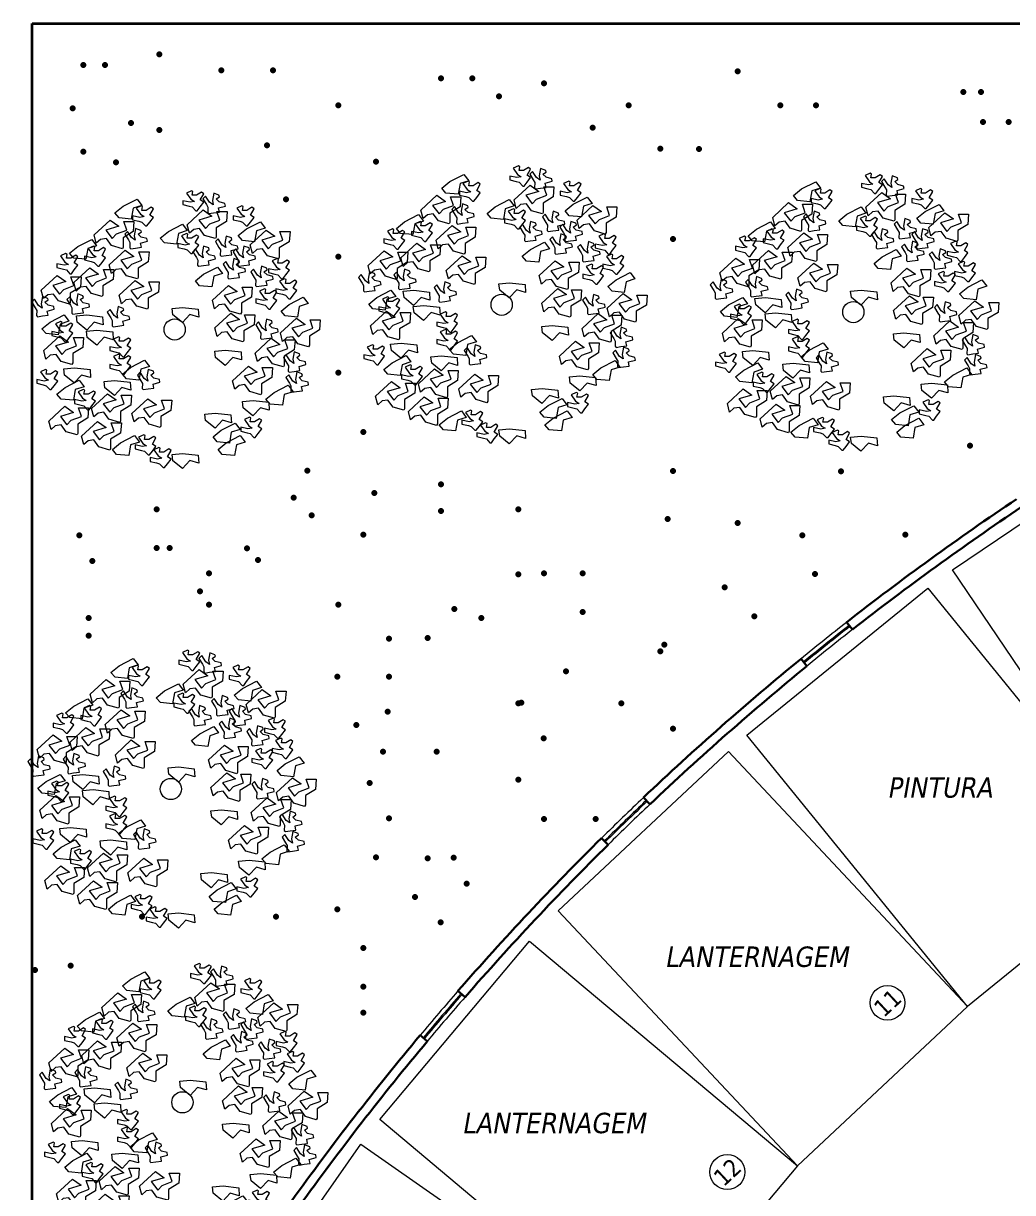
# Model space of a CAD drawing. Header units: millimetres. Extents: x 262 to 370, y -104 to 114.
# Drawn here: x 271.41 to 288.38, y -46.15 to -26.08 of the extents above; entities that cross this region are included whole.
import ezdxf
from ezdxf.enums import TextEntityAlignment as Align

# ---------------------------------------------------------------- set-up
doc = ezdxf.new("R2010")
doc.units = ezdxf.units.MM
doc.header["$LTSCALE"] = 0.1
doc.layers.get('0').update_dxf_attribs({"lineweight": 9})
for name, color, linetype, lineweight in [('detalles', 2, 'Continuous', 9), ('gruesomarco', 20, 'Continuous', 100), ('letreros y cotas', 6, 'Continuous', 13), ('mobiliario', 3, 'Continuous', 13), ('muros', 4, 'Continuous', 30), ('terreno', 8, 'Continuous', 35)]:
    doc.layers.add(name, color=color, linetype=linetype, lineweight=lineweight)
doc.styles.get("Standard").update_dxf_attribs({"font": 'tahoma.ttf', "oblique": 10, "height": 0.35})

# ---------------------------------------------------------------- blocks, each defined once
blk = doc.blocks.new('BRANCHO2', base_point=(16.83, 36.07))
for p, q in [((16.7826, 36.0972), (16.8244, 36.1012)), ((16.7857, 36.0721), (16.7826, 36.0972)), ((16.8244, 36.1012), (16.8867, 36.0942)), ((16.8867, 36.0942), (16.8887, 36.0624)), ((16.8235, 36.041), (16.7857, 36.0721)), ((16.8534, 36.0726), (16.8235, 36.041)), ((16.8887, 36.0624), (16.8534, 36.0726))]:
    blk.add_line(p, q)
blk = doc.blocks.new('BRANCHO1', base_point=(16.66, 36.12))
for p, q in [((16.573, 36.1498), (16.6363, 36.2083)), ((16.6363, 36.2083), (16.6707, 36.1837)), ((16.7024, 36.1683), (16.6909, 36.2022)), ((16.6909, 36.2022), (16.7311, 36.2022)), ((16.7311, 36.2022), (16.7283, 36.1621)), ((16.5817, 36.1159), (16.573, 36.1498)), ((16.6707, 36.1837), (16.619, 36.1683)), ((16.619, 36.1683), (16.6449, 36.1344)), ((16.6449, 36.1344), (16.6622, 36.1529)), ((16.6622, 36.1529), (16.7024, 36.1683)), ((16.7283, 36.1621), (16.688, 36.1375)), ((16.5989, 36.1313), (16.5817, 36.1159)), ((16.6219, 36.1344), (16.5989, 36.1313)), ((16.642, 36.1067), (16.6219, 36.1344)), ((16.6851, 36.0944), (16.642, 36.1067)), ((16.688, 36.1005), (16.6851, 36.0944)), ((16.688, 36.1375), (16.688, 36.1005))]:
    blk.add_line(p, q)
blk = doc.blocks.new('BRANCHO3', base_point=(16.71, 35.96))
for p, q in [((16.6899, 36.0349), (16.6698, 36.0256)), ((16.6698, 36.0256), (16.687, 36.001)), ((16.687, 36.001), (16.7014, 35.9918)), ((16.6956, 36.0318), (16.6899, 36.0349)), ((16.6927, 36.0165), (16.6956, 36.0318)), ((16.71, 36.0165), (16.6927, 36.0165)), ((16.7301, 36.0288), (16.71, 36.0165)), ((16.7243, 35.9979), (16.7387, 36.0226)), ((16.7387, 36.0226), (16.7301, 36.0288)), ((16.6554, 35.9949), (16.6554, 35.9795)), ((16.6841, 35.9887), (16.6554, 35.9949)), ((16.6554, 35.9795), (16.6812, 35.9733)), ((16.6812, 35.9733), (16.6927, 35.9702)), ((16.7014, 35.9918), (16.6841, 35.9887)), ((16.6927, 35.9702), (16.7071, 35.9548)), ((16.7071, 35.9548), (16.7128, 35.9548)), ((16.7128, 35.9548), (16.7243, 35.9702)), ((16.7387, 35.9887), (16.7243, 35.9979)), ((16.7243, 35.9702), (16.7387, 35.9887))]:
    blk.add_line(p, q)
blk = doc.blocks.new('TREEO')
at = {"xscale": 3.6, "yscale": 3.6, "zscale": 3.6}
for name, p in [('BRANCHO3', (0.346, 1.788)), ('BRANCHO3', (-0.374, 1.572)), ('BRANCHO3', (1.066, 1.572)), ('BRANCHO1', (0.526, 1.464)), ('BRANCHO1', (-0.806, 1.32)), ('BRANCHO3', (0.274, 1.176)), ('BRANCHO1', (1.426, 1.176)), ('BRANCHO3', (-1.058, 0.996)), ('BRANCHO1', (-0.59, 0.888)), ('BRANCHO3', (-1.454, 0.888)), ('BRANCHO3', (1.57, 0.816)), ('BRANCHO1', (-1.562, 0.528)), ('BRANCHO1', (-1.094, 0.636)), ('BRANCHO1', (-0.446, 0.456)), ('BRANCHO1', (0.886, 0.384)), ('BRANCHO3', (1.678, 0.528)), ('BRANCHO3', (1.39, 0.384)), ('BRANCHO2', (0.166, 0.276)), ('BRANCHO3', (-1.526, -0.084)), ('BRANCHO2', (-1.202, 0.168)), ('BRANCHO1', (0.922, -0.012)), ('BRANCHO1', (1.858, -0.084)), ('BRANCHO2', (-1.058, -0.048)), ('BRANCHO1', (-1.526, -0.336)), ('BRANCHO3', (-0.698, -0.3)), ('BRANCHO1', (1.498, -0.372)), ('BRANCHO3', (-0.698, -0.552)), ('BRANCHO2', (0.778, -0.336)), ('BRANCHO3', (-1.742, -0.768)), ('BRANCHO2', (-1.382, -0.588)), ('BRANCHO1', (1.174, -0.768)), ('BRANCHO2', (-0.806, -0.768)), ('BRANCHO3', (-1.202, -1.056)), ('BRANCHO1', (-0.842, -1.164)), ('BRANCHO1', (-0.266, -1.236)), ('BRANCHO2', (1.174, -1.056)), ('BRANCHO1', (-1.454, -1.344)), ('BRANCHO2', (0.634, -1.236)), ('BRANCHO1', (-0.986, -1.56)), ('BRANCHO3', (1.174, -1.452)), ('BRANCHO3', (-0.338, -1.704)), ('BRANCHO3', (-0.122, -1.884)), ('BRANCHO2', (0.166, -1.812))]:
    blk.add_blockref(name, p, dxfattribs=at)
at = {"yscale": 3.6, "zscale": 3.6}
for name, p, xscale, rotation in [('BRANCHO3', (0.526, 1.752), 3.6, 315.0000000000102), ('BRANCHO2', (-0.626, 1.752), 3.599999999999999, 33.69006752598449), ('BRANCHO3', (-0.59, 1.248), 3.6, 315.0000000000102), ('BRANCHO2', (0.022, 1.392), 3.599999999999999, 33.69006752598449), ('BRANCHO2', (1.138, 1.428), 3.599999999999999, 33.69006752598449), ('BRANCHO2', (-1.274, 1.176), 3.599999999999999, 33.69006752598449), ('BRANCHO3', (0.706, 1.14), 3.6, 315.0000000000102), ('BRANCHO3', (0.382, 0.996), 3.6, 315.0000000000102), ('BRANCHO3', (0.958, 0.996), 3.6, 315.0000000000102), ('BRANCHO3', (0.814, 0.816), 3.6, 315.0000000000102), ('BRANCHO3', (1.21, 0.708), 3.6, 315.0000000000102), ('BRANCHO2', (0.526, 0.78), 3.599999999999999, 33.69006752598449), ('BRANCHO3', (-1.922, 0.276), 3.6, 315.0000000000102), ('BRANCHO3', (-1.418, 0.312), 3.6, 315.0000000000102), ('BRANCHO2', (1.75, 0.348), 3.599999999999999, 33.69006752598449), ('BRANCHO3', (-0.842, 0.132), 3.6, 315.0000000000102), ('BRANCHO2', (-1.67, 0.096), 3.599999999999999, 33.69006752598449), ('BRANCHO3', (1.282, -0.048), 3.6, 315.0000000000102), ('BRANCHO3', (1.678, -0.516), 3.6, 315.0000000000102), ('BRANCHO2', (-0.518, -0.552), 3.599999999999999, 33.69006752598449), ('BRANCHO3', (-0.41, -0.768), 3.6, 315.0000000000102), ('BRANCHO3', (1.714, -0.804), 3.6, 315.0000000000102), ('BRANCHO2', (-1.454, -0.84), 3.599999999999999, 33.69006752598449), ('BRANCHO2', (1.534, -0.912), 3.599999999999999, 33.69006752598449), ('BRANCHO2', (0.778, -1.452), 3.599999999999999, 33.69006752598449), ('BRANCHO2', (-0.662, -1.632), 3.599999999999999, 33.69006752598449), ('BRANCHO2', (0.85, -1.632), 3.599999999999999, 33.69006752598449)]:
    blk.add_blockref(name, p, dxfattribs=dict(at, xscale=xscale, rotation=rotation))

msp = doc.modelspace()

# ---------------------------------------------------------------- linework, layer by layer
at = {"layer": 'detalles'}
for centre in [(279.614, -30.909), (285.65, -31.035), (274.004, -31.333), (273.937, -39.22), (274.136, -44.597)]:
    msp.add_circle(centre, 0.182, dxfattribs=at)
for radius, start, end in [(48.68, 128.0759, 129.2529), (48.52, 128.074, 129.2549), (48.68, 133.495, 134.672), (48.52, 133.4931, 134.674), (48.68, 138.912, 140.089), (48.52, 138.91, 140.0909)]:
    msp.add_arc((315.555, -74.68), radius, start, end, dxfattribs=at)
at = {"layer": 'gruesomarco'}
for p in [(273.738, -26.61), (272.438, -26.795), (272.81, -26.795), (274.803, -26.886), (275.689, -26.886), (278.575, -27.025), (279.112, -27.025), (283.664, -26.9), (280.341, -27.107), (287.535, -27.255), (287.841, -27.255), (276.814, -27.484), (279.571, -27.331), (281.792, -27.484), (284.395, -27.484), (285.008, -27.484), (272.253, -27.537), (273.252, -27.79), (281.179, -27.867), (287.874, -27.771), (288.317, -27.771), (273.738, -27.909), (272.438, -28.28), (275.589, -28.173), (282.335, -28.228), (283, -28.233), (272.995, -28.465), (277.461, -28.454), (275.911, -29.1), (282.557, -29.778), (276.814, -30.086), (276.814, -32.076), (277.24, -33.093), (287.652, -33.325), (276.278, -33.759), (282.557, -33.763), (285.437, -33.767), (278.575, -33.989), (276.048, -34.218), (277.427, -34.142), (273.695, -34.421), (278.575, -34.448), (279.898, -34.421), (276.355, -34.524), (282.464, -34.587), (283.664, -34.653), (272.366, -34.864), (277.24, -34.856), (284.772, -34.865), (286.544, -34.856), (273.695, -35.085), (273.917, -35.085), (275.246, -35.091), (272.588, -35.306), (275.436, -35.289), (274.593, -35.519), (279.898, -35.534), (280.341, -35.52), (281.006, -35.52), (284.994, -35.529), (274.44, -35.825), (283.443, -35.76), (274.593, -36.055), (276.814, -36.055), (272.526, -36.284), (278.805, -36.131), (279.265, -36.284), (281.006, -36.184), (283.95, -36.257), (272.526, -36.59), (277.683, -36.641), (278.347, -36.627), (282.335, -36.857), (282.404, -36.743), (276.797, -37.291), (277.683, -37.291), (280.72, -37.202), (277.657, -37.891), (279.898, -37.748), (279.954, -37.738), (281.671, -37.752), (277.12, -38.121), (282.557, -38.186), (280.337, -38.35), (277.58, -38.58), (278.499, -38.58), (277.35, -39.115), (279.898, -39.062), (277.683, -39.726), (280.341, -39.735), (281.227, -39.735), (277.461, -40.39), (278.347, -40.409), (278.791, -40.4), (279.012, -40.842), (278.126, -41.073), (276.797, -41.285), (273.445, -41.411), (275.742, -41.411), (278.569, -41.507), (277.24, -41.949), (271.607, -42.329), (272.219, -42.253), (277.24, -42.613), (277.24, -43.056)]:
    msp.add_point(p, dxfattribs=at)
at = {"layer": 'letreros y cotas'}
for centre in [(286.236, -42.89), (283.487, -45.795)]:
    msp.add_circle(centre, 0.3, dxfattribs=at)
at = {"layer": 'mobiliario'}
for points in [[(287.354, -35.458), (290.668, -33.219), (294.027, -38.191), (290.713, -40.43)], [(283.824, -38.296), (286.928, -35.774), (290.713, -40.43), (287.608, -42.953)], [(280.587, -41.31), (283.506, -38.574), (287.608, -42.953), (284.69, -45.688)], [(277.522, -44.895), (280.093, -41.831), (284.69, -45.688), (282.119, -48.752)], [(274.909, -48.595), (277.2, -45.316), (282.119, -48.752), (279.828, -52.031)]]:
    msp.add_lwpolyline(points, close=True, dxfattribs=at)
for radius, start, end in [(48.611, 128.0759, 129.2529), (48.589, 128.074, 129.2549), (48.611, 133.495, 134.672), (48.589, 133.4931, 134.674), (48.611, 138.912, 140.089), (48.589, 138.91, 140.0909)]:
    msp.add_arc((315.555, -74.68), radius, start, end, dxfattribs=at)
at = {"layer": 'muros', "ltscale": 0.1}
for p, q in [((285.533, -36.359), (285.633, -36.484)), ((284.753, -36.984), (284.852, -37.109)), ((282.049, -39.365), (282.16, -39.48)), ((281.33, -40.061), (281.441, -40.176)), ((278.864, -42.686), (278.986, -42.79)), ((278.215, -43.447), (278.337, -43.55))]:
    msp.add_line(p, q, dxfattribs=at)
at = {"layer": 'muros'}
for radius, start, end in [(48.68, 123.8354, 128.0759), (48.52, 123.8373, 128.074), (48.68, 129.2529, 133.495), (48.52, 129.2549, 133.4931), (48.68, 134.672, 138.912), (48.52, 134.674, 138.91), (48.68, 140.089, 144.3297), (48.52, 140.0909, 144.3278)]:
    msp.add_arc((315.555, -74.68), radius, start, end, dxfattribs=at)
at = {"layer": 'terreno'}
for p, q in [((271.555, -101.68), (271.555, -26.08)), ((271.555, -26.08), (369.555, -26.08))]:
    msp.add_line(p, q, dxfattribs=at)

# ---------------------------------------------------------------- block references
at = {"layer": 'mobiliario', "xscale": 1.2, "yscale": 1.2, "zscale": 1.2}
for p in [(279.573, -30.996), (285.609, -31.122), (273.964, -31.42), (273.896, -39.307), (274.096, -44.684)]:
    msp.add_blockref('TREEO', p, dxfattribs=at)

# ---------------------------------------------------------------- texts
at = {"layer": 'detalles', "oblique": 10}
for s, p in [('PINTURA', (286.23, -39.368)), ('LANTERNAGEM', (282.413, -42.273)), ('LANTERNAGEM', (278.932, -45.127))]:
    msp.add_text(s, height=0.35, dxfattribs=at).set_placement(p)
at = {"layer": 'letreros y cotas'}
for s, p in [('11', (286.236, -42.89)), ('12', (283.487, -45.795))]:
    msp.add_text(s, height=0.3, rotation=42.7651, dxfattribs=at).set_placement(p, align=Align.MIDDLE_CENTER)

doc.saveas('drawing.dxf')
